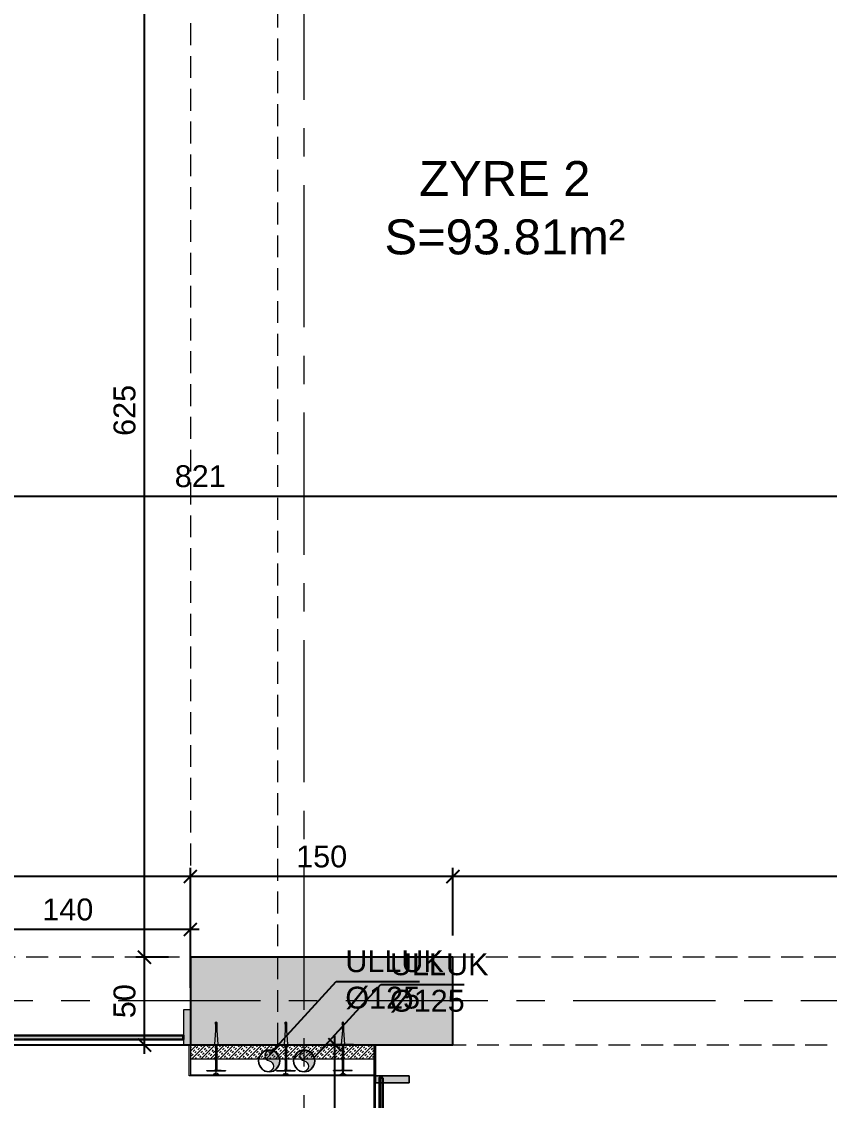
# Model space of a CAD drawing. Header units: centimetres. Extents: x 73341 to 78742, y -55119 to -48184.
# Drawn here: x 75272 to 75734, y -54154 to -53538 of the extents above; entities that cross this region are included whole.
import ezdxf

# ---------------------------------------------------------------- set-up
doc = ezdxf.new("R2010")
doc.units = ezdxf.units.CM
doc.header["$LTSCALE"] = 50
doc.header["$MEASUREMENT"] = 0
for name, pattern in [('AUSGEZOGEN', [0]), ('AXES', [2, 1.25, -0.25, 0.25, -0.25]), ('CACHE', [0.375, 0.25, -0.125]), ('CONTINU', [0]), ('CORNER', [20, 0, -20])]:
    doc.linetypes.add(name, pattern=pattern)
doc.layers.get('0').update_dxf_attribs({"color": 8})
for name, color, linetype, lineweight in [('ACITOP', 214, 'Continuous', 18), ('BETON CACHE', 4, 'CACHE', 5), ('ISOLATION', 252, 'Continuous', 0), ('MACONNERIE COUPE', 7, 'Continuous', 30), ('WD_Corner', 154, 'Continuous', 5), ('WD_Dowel', 154, 'Continuous', 5), ('WD_Text_Legende', 154, 'AUSGEZOGEN', 5)]:
    doc.layers.add(name, color=color, linetype=linetype, lineweight=lineweight)
for name, color, linetype in [('AXES', 10, 'AXES'), ('BETON COUPE', 3, 'CONTINU'), ('BETON TRAME', 252, 'Continuous'), ('BORD', 5, 'Continuous'), ('COTE 50ème', 1, 'Continuous'), ('FASADA', 150, 'Continuous'), ('TEXTE', 7, 'Continuous')]:
    doc.layers.add(name, color=color, linetype=linetype)
doc.layers.add('FMULT', color=150, linetype='Continuous', plot=False)
doc.layers.add('WD_Assist1', color=6, linetype='CORNER', lineweight=0, plot=False)
doc.styles.add('RS_TEXT_1.50', font='arial.ttf', dxfattribs={"height": 12.5})
doc.styles.add('RS_TXT_50', font='arial.ttf', dxfattribs={"height": 12.5})
doc.dimstyles.new('ISO-25', dxfattribs={"dimtxt": 2.5, "dimasz": 2.5, "dimexe": 1.25, "dimexo": 0.625, "dimtad": 1, "dimtxsty": 'Standard', "dimcen": 2.5, "dimadec": 0, "dimazin": 0, "dimtfac": 1, "dimtmove": 0, "dimatfit": 3, "dimfxl": 1, "dimarcsym": 0})
doc.dimstyles.new('RS_50CM_LINEAIRE', dxfattribs={"dimscale": 5, "dimtxt": 12.5, "dimasz": 1.5, "dimexe": 1, "dimexo": 2.5, "dimgap": 1, "dimtad": 1, "dimdec": 1, "dimrnd": 0.5, "dimdsep": 46, "dimtxsty": 'RS_TXT_50', "dimblk1": 'ARCHTICK', "dimblk2": 'ARCHTICK', "dimsah": 1, "dimcen": 2.5, "dimdle": 1, "dimclrt": 4, "dimadec": 0, "dimazin": 2, "dimtfac": 1, "dimtdec": 1, "dimtix": 1, "dimtmove": 2, "dimatfit": 3, "dimfxl": 1, "dimtolj": 1, "dimtzin": 0, "dimarcsym": 0})

# ---------------------------------------------------------------- blocks, each defined once
blk = doc.blocks.new('A$Cb99fd45a')
at = {"layer": 'AXES', "lineweight": 5, "ltscale": 1.3}
for p, q in [((-30, -4150), (-30, -1058.41)), ((3195, -3235), (-1985, -3235))]:
    blk.add_line(p, q, dxfattribs=at)
blk = doc.blocks.new('ankeri')
at = {"layer": 'WD_Assist1'}
for p, q in [((-29.75, 0.39), (-30, 0)), ((-30, 0), (-29.75, -0.39)), ((-2.76, 0.39), (-29.75, 0.39)), ((-2.54, 0.59), (-2.76, 0.39)), ((-2.32, 5.2), (-2.54, 0.59)), ((-2.22, 5.3), (-2.32, 5.2)), ((-2, 5.3), (-2.22, 5.3)), ((-2, -5.3), (-2, 5.3)), ((-29.75, -0.39), (-2.76, -0.39)), ((-2.76, -0.39), (-2.54, -0.59)), ((-2.54, -0.59), (-2.32, -5.2)), ((-2.32, -5.2), (-2.22, -5.3)), ((-2.22, -5.3), (-2, -5.3))]:
    blk.add_line(p, q, dxfattribs=at)
at = {"layer": 'WD_Corner', "lineweight": 5}
blk.add_lwpolyline([(-2, 0.1), (-1.85, 0.1, -1), (-1.75, 0.1), (-0.25, 0.1, 0.185242), (-0.1, 0.55), (-0.1, 0.72), (-0.15, 0.73), (-0.15, 0.74), (-0.1, 0.75), (-0.1, 0.85), (-0.3, 0.85), (-0.3, 0.8), (-0.32, 0.8), (-0.33, 0.85), (-0.38, 0.85), (-0.5, 0.73), (-0.47, 0.68), (-0.48, 0.68), (-0.53, 0.7), (-0.54, 0.69), (-0.51, 0.65), (-0.54, 0.62), (-0.61, 0.69), (-0.4, 0.9), (-0.1, 0.9), (-0.1, 1.4), (0, 1.4), (0.05, 1.2), (0, 1.2), (0.05, 1.1), (0, 1.1), (0.25, 1), (0, 1), (0, -1), (0.25, -1), (0, -1.1), (0.05, -1.1), (0, -1.2), (0.05, -1.2), (0, -1.4), (-0.1, -1.4), (-0.1, -0.9), (-0.4, -0.9), (-0.61, -0.69), (-0.54, -0.62), (-0.51, -0.65), (-0.54, -0.69), (-0.53, -0.7), (-0.48, -0.68), (-0.47, -0.68), (-0.5, -0.73), (-0.38, -0.85), (-0.33, -0.85), (-0.32, -0.8), (-0.3, -0.8), (-0.3, -0.85), (-0.1, -0.85), (-0.1, -0.75), (-0.15, -0.74), (-0.15, -0.73), (-0.1, -0.72), (-0.1, -0.55, 0.185242), (-0.25, -0.1), (-1.75, -0.1, -1), (-1.85, -0.1), (-2, -0.1)], format="xyb", close=True, dxfattribs=at)
at = {"layer": 'WD_Dowel'}
for p, q in [((-29.75, 0.39), (-30, 0)), ((-30, 0), (-29.75, -0.39)), ((-28.88, 0.39), (-29.75, 0.39)), ((-29.47, 0.05), (-29.25, 0.09)), ((-29.47, 0.05), (-29.47, -0.05)), ((-29.25, 0.29), (-29.04, 0.37)), ((-29.25, 0.29), (-29.25, -0.29)), ((-28.88, 0.39), (-29.04, 0.34)), ((-29.04, 0.34), (-29.04, 0.37)), ((-28.82, 0.39), (-28.88, 0.39)), ((-28.82, 0.39), (-28.82, 0.34)), ((-28.82, 0.34), (-28.66, 0.39)), ((-28.61, 0.39), (-28.66, 0.39)), ((-28.61, 0.39), (-28.66, 0.39)), ((-28.61, 0.39), (-28.61, 0.34)), ((-28.61, 0.34), (-28.44, 0.39)), ((-28.39, 0.39), (-28.44, 0.39)), ((-28.39, 0.39), (-28.39, 0.34)), ((-28.39, 0.34), (-28.23, 0.39)), ((-28.17, 0.39), (-28.23, 0.39)), ((-28.17, 0.39), (-28.17, 0.34)), ((-28.17, 0.34), (-28.01, 0.39)), ((-27.96, 0.39), (-28.01, 0.39)), ((-27.96, 0.39), (-27.96, 0.34)), ((-27.96, 0.34), (-25.61, 0.39)), ((-25.56, 0.39), (-25.61, 0.39)), ((-25.56, 0.39), (-25.56, 0.34)), ((-25.56, 0.34), (-25.4, 0.39)), ((-25.34, 0.39), (-25.4, 0.39)), ((-25.34, 0.34), (-17.05, 0.99)), ((-25.34, 0.39), (-25.34, 0.34)), ((-17, 0.99), (-17.05, 0.99)), ((-17, 0.99), (-17, 0.34)), ((-17, 0.34), (-9.36, 0.39)), ((-9.3, 0.39), (-9.36, 0.39)), ((-9.3, 0.39), (-9.3, 0.34)), ((-9.3, 0.34), (-9.14, 0.39)), ((-9.09, 0.39), (-9.14, 0.39)), ((-9.09, 0.39), (-9.09, 0.34)), ((-9.09, 0.34), (-8.93, 0.39)), ((-8.87, 0.39), (-8.93, 0.39)), ((-8.87, 0.39), (-8.87, 0.34)), ((-8.87, 0.34), (-8.71, 0.39)), ((-8.66, 0.39), (-8.71, 0.39)), ((-8.66, 0.39), (-8.66, 0.34)), ((-8.66, 0.34), (-8.5, 0.39)), ((-8.44, 0.39), (-8.5, 0.39)), ((-8.44, 0.39), (-8.44, 0.34)), ((-8.44, 0.34), (-8.28, 0.39)), ((-8.23, 0.39), (-8.28, 0.39)), ((-8.23, 0.39), (-8.23, 0.34)), ((-8.23, 0.34), (-8.06, 0.39)), ((-8.01, 0.39), (-8.06, 0.39)), ((-8.01, 0.39), (-8.01, 0.34)), ((-8.01, 0.34), (-7.85, 0.39)), ((-7.79, 0.39), (-7.85, 0.39)), ((-7.79, 0.39), (-7.79, 0.34)), ((-7.79, 0.34), (-7.63, 0.39)), ((-7.58, 0.39), (-7.63, 0.39)), ((-7.58, 0.39), (-7.58, 0.34)), ((-7.58, 0.34), (-7.42, 0.39)), ((-7.42, 0.39), (-2.76, 0.39)), ((-2.32, 5.2), (-2.54, 0.74)), ((-2.54, 0.74), (-2.54, -0.74)), ((-2.54, 0.74), (-2.11, 0.74)), ((-2.11, 0.1), (-2.54, 0.1)), ((-2.11, 2.94), (-2.32, 2.94)), ((-2.32, 2.94), (-2.32, 0.74)), ((-2.32, 0.1), (-2.32, 0.74)), ((-2, 5.3), (-2.22, 5.3)), ((-2.11, 5.3), (-2.11, -5.3)), ((-2, 5.3), (-2, -5.3)), ((-29.75, -0.39), (-28.88, -0.39)), ((-29.25, -0.1), (-29.47, -0.05)), ((-29.25, -0.29), (-29.04, -0.37)), ((-29.04, -0.37), (-29.04, -0.34)), ((-29.04, -0.34), (-28.88, -0.39)), ((-28.82, -0.39), (-28.88, -0.39)), ((-28.82, -0.39), (-28.82, -0.34)), ((-28.82, -0.34), (-28.66, -0.39)), ((-28.61, -0.39), (-28.66, -0.39)), ((-28.61, -0.39), (-28.61, -0.34)), ((-28.61, -0.34), (-28.44, -0.39)), ((-28.39, -0.39), (-28.44, -0.39)), ((-28.39, -0.39), (-28.39, -0.34)), ((-28.39, -0.34), (-28.23, -0.39)), ((-28.17, -0.39), (-28.23, -0.39)), ((-28.17, -0.39), (-28.17, -0.34)), ((-28.17, -0.34), (-28.01, -0.39)), ((-27.96, -0.39), (-28.01, -0.39)), ((-27.96, -0.39), (-27.96, -0.34)), ((-27.96, -0.34), (-25.61, -0.39)), ((-25.56, -0.39), (-25.61, -0.39)), ((-25.56, -0.39), (-25.56, -0.34)), ((-25.56, -0.34), (-25.4, -0.39)), ((-25.34, -0.39), (-25.4, -0.39)), ((-25.34, -0.39), (-25.34, -0.34)), ((-25.34, -0.34), (-17.05, -0.99)), ((-17, -0.99), (-17.05, -0.99)), ((-17, -0.99), (-17, -0.34)), ((-17, -0.34), (-9.36, -0.39)), ((-9.3, -0.39), (-9.36, -0.39)), ((-9.3, -0.39), (-9.3, -0.34)), ((-9.3, -0.34), (-9.14, -0.39)), ((-9.09, -0.39), (-9.14, -0.39)), ((-9.09, -0.39), (-9.09, -0.34)), ((-9.09, -0.34), (-8.93, -0.39)), ((-8.87, -0.39), (-8.93, -0.39)), ((-8.87, -0.39), (-8.87, -0.34)), ((-8.87, -0.34), (-8.71, -0.39)), ((-8.66, -0.39), (-8.71, -0.39)), ((-8.66, -0.39), (-8.66, -0.34)), ((-8.66, -0.34), (-8.5, -0.39)), ((-8.44, -0.39), (-8.5, -0.39)), ((-8.44, -0.39), (-8.44, -0.34)), ((-8.44, -0.34), (-8.28, -0.39)), ((-8.23, -0.39), (-8.28, -0.39)), ((-8.23, -0.39), (-8.23, -0.34)), ((-8.23, -0.34), (-8.06, -0.39)), ((-8.01, -0.39), (-8.06, -0.39)), ((-8.01, -0.39), (-8.01, -0.34)), ((-8.01, -0.34), (-7.85, -0.39)), ((-7.79, -0.39), (-7.85, -0.39)), ((-7.79, -0.39), (-7.79, -0.34)), ((-7.79, -0.34), (-7.63, -0.39)), ((-7.58, -0.39), (-7.63, -0.39)), ((-7.58, -0.39), (-7.58, -0.34)), ((-7.58, -0.34), (-7.42, -0.39)), ((-7.42, -0.39), (-2.76, -0.39)), ((-2.11, -0.1), (-2.54, -0.1)), ((-2.54, -0.74), (-2.11, -0.74)), ((-2.54, -0.74), (-2.32, -5.2)), ((-2.32, -0.74), (-2.32, -0.1)), ((-2.22, -2.94), (-2.32, -0.74)), ((-2.11, -2.94), (-2.22, -2.94)), ((-2, -5.3), (-2.22, -5.3))]:
    blk.add_line(p, q, dxfattribs=at)
for centre, major_axis, start_param, end_param in [((-2.76, 0.59), (0.216, 0), -1.570795, 0), ((-2.22, 5.2), (0.108, 0), 1.570796, 3.141593), ((-2.76, -0.59), (-0.216, 0), 3.141593, 4.712389), ((-2.22, -5.2), (0.108, 0), 3.141593, 4.712389)]:
    blk.add_ellipse(centre, major_axis=major_axis, ratio=0.909091, start_param=start_param, end_param=end_param, dxfattribs=at)
blk = doc.blocks.new('_ArchTick')
at = {"color": 0, "linetype": 'ByBlock', "const_width": 0.15}
blk.add_lwpolyline([(-0.5, -0.5), (0.5, 0.5)], dxfattribs=at)
blk = doc.blocks.new('*D56')
at = {"layer": 'COTE 50ème', "color": 0, "lineweight": -2, "ltscale": 0.5, "transparency": 16777216}
for p, q in [((74173.87, -54134.86), (74173.87, -54472.62)), ((75473.63, -54264.86), (75473.63, -54472.62)), ((74168.87, -54467.62), (75478.63, -54467.62))]:
    blk.add_line(p, q, dxfattribs=at)
at = {"layer": 'Defpoints', "color": 0, "ltscale": 0.5, "transparency": 16777216}
for p in [(74173.87, -54122.36), (75473.63, -54252.36), (75473.63, -54467.62)]:
    blk.add_point(p, dxfattribs=at)
at = {"layer": 'COTE 50ème', "color": 0, "lineweight": -2, "ltscale": 0.5, "transparency": 16777216, "xscale": 7.5, "yscale": 7.5, "zscale": 7.5, "rotation": 180}
blk.add_blockref('_ArchTick', (74173.87, -54467.62), dxfattribs=at)
at = {"layer": 'COTE 50ème', "color": 0, "lineweight": -2, "ltscale": 0.5, "transparency": 16777216, "xscale": 7.5, "yscale": 7.5, "zscale": 7.5}
blk.add_blockref('_ArchTick', (75473.63, -54467.62), dxfattribs=at)
at = {"layer": 'COTE 50ème', "color": 4, "ltscale": 0.5, "transparency": 16777216, "insert": (74823.75, -54456.23), "char_height": 12.5, "attachment_point": 5, "style": 'RS_TXT_50'}
blk.add_mtext('\\A1;1300', dxfattribs=at)
blk = doc.blocks.new('*D66')
at = {"layer": 'COTE 50ème', "color": 0, "lineweight": -2, "ltscale": 0.5, "transparency": 16777216}
for p, q in [((75518.6, -54059.86), (75518.6, -54021.23)), ((76088.6, -54059.86), (76088.6, -54021.23)), ((76093.6, -54026.23), (75513.6, -54026.23))]:
    blk.add_line(p, q, dxfattribs=at)
at = {"layer": 'Defpoints', "color": 0, "ltscale": 0.5, "transparency": 16777216}
for p in [(75518.6, -54026.23), (75518.6, -54072.36), (76088.6, -54072.36)]:
    blk.add_point(p, dxfattribs=at)
at = {"layer": 'COTE 50ème', "color": 0, "lineweight": -2, "ltscale": 0.5, "transparency": 16777216, "xscale": 7.5, "yscale": 7.5, "zscale": 7.5, "rotation": 180}
blk.add_blockref('_ArchTick', (75518.6, -54026.23), dxfattribs=at)
at = {"layer": 'COTE 50ème', "color": 0, "lineweight": -2, "ltscale": 0.5, "transparency": 16777216, "xscale": 7.5, "yscale": 7.5, "zscale": 7.5}
blk.add_blockref('_ArchTick', (76088.6, -54026.23), dxfattribs=at)
at = {"layer": 'COTE 50ème', "color": 4, "ltscale": 0.5, "transparency": 16777216, "insert": (75803.6, -54014.85), "char_height": 12.5, "attachment_point": 5, "style": 'RS_TXT_50'}
blk.add_mtext('\\A1;570', dxfattribs=at)
blk = doc.blocks.new('*D67')
at = {"layer": 'COTE 50ème', "color": 0, "lineweight": -2, "ltscale": 0.5, "transparency": 16777216}
for p, q in [((75368.6, -54059.86), (75368.6, -54021.23)), ((75518.6, -54059.86), (75518.6, -54021.23)), ((75523.6, -54026.23), (75363.6, -54026.23))]:
    blk.add_line(p, q, dxfattribs=at)
at = {"layer": 'Defpoints', "color": 0, "ltscale": 0.5, "transparency": 16777216}
for p in [(75368.6, -54026.23), (75368.6, -54072.36), (75518.6, -54072.36)]:
    blk.add_point(p, dxfattribs=at)
at = {"layer": 'COTE 50ème', "color": 0, "lineweight": -2, "ltscale": 0.5, "transparency": 16777216, "xscale": 7.5, "yscale": 7.5, "zscale": 7.5, "rotation": 180}
blk.add_blockref('_ArchTick', (75368.6, -54026.23), dxfattribs=at)
at = {"layer": 'COTE 50ème', "color": 0, "lineweight": -2, "ltscale": 0.5, "transparency": 16777216, "xscale": 7.5, "yscale": 7.5, "zscale": 7.5}
blk.add_blockref('_ArchTick', (75518.6, -54026.23), dxfattribs=at)
at = {"layer": 'COTE 50ème', "color": 4, "ltscale": 0.5, "transparency": 16777216, "insert": (75443.6, -54014.85), "char_height": 12.5, "attachment_point": 5, "style": 'RS_TXT_50'}
blk.add_mtext('\\A1;150', dxfattribs=at)
blk = doc.blocks.new('*D68')
at = {"layer": 'COTE 50ème', "color": 0, "lineweight": -2, "ltscale": 0.5, "transparency": 16777216}
for p, q in [((74963.6, -54054.86), (74963.6, -54021.23)), ((75368.6, -54059.86), (75368.6, -54021.23)), ((75373.6, -54026.23), (74958.6, -54026.23))]:
    blk.add_line(p, q, dxfattribs=at)
at = {"layer": 'Defpoints', "color": 0, "ltscale": 0.5, "transparency": 16777216}
for p in [(74963.6, -54026.23), (74963.6, -54067.36), (75368.6, -54072.36)]:
    blk.add_point(p, dxfattribs=at)
at = {"layer": 'COTE 50ème', "color": 0, "lineweight": -2, "ltscale": 0.5, "transparency": 16777216, "xscale": 7.5, "yscale": 7.5, "zscale": 7.5, "rotation": 180}
blk.add_blockref('_ArchTick', (74963.6, -54026.23), dxfattribs=at)
at = {"layer": 'COTE 50ème', "color": 0, "lineweight": -2, "ltscale": 0.5, "transparency": 16777216, "xscale": 7.5, "yscale": 7.5, "zscale": 7.5}
blk.add_blockref('_ArchTick', (75368.6, -54026.23), dxfattribs=at)
at = {"layer": 'COTE 50ème', "color": 4, "ltscale": 0.5, "transparency": 16777216, "insert": (75166.1, -54014.85), "char_height": 12.5, "attachment_point": 5, "style": 'RS_TXT_50'}
blk.add_mtext('\\A1;405', dxfattribs=at)
blk = doc.blocks.new('*D135')
at = {"layer": 'COTE 50ème', "color": 0, "lineweight": -2, "ltscale": 0.5, "transparency": 16777216}
for p, q in [((75228.58, -54090.04), (75228.58, -54051.53)), ((75368.58, -54089.85), (75368.58, -54051.53)), ((75373.58, -54056.53), (75223.58, -54056.53))]:
    blk.add_line(p, q, dxfattribs=at)
at = {"layer": 'Defpoints', "color": 0, "ltscale": 0.5, "transparency": 16777216}
for p in [(75228.58, -54056.53), (75228.58, -54102.54), (75368.58, -54102.35)]:
    blk.add_point(p, dxfattribs=at)
at = {"layer": 'COTE 50ème', "color": 0, "lineweight": -2, "ltscale": 0.5, "transparency": 16777216, "xscale": 7.5, "yscale": 7.5, "zscale": 7.5, "rotation": 180}
blk.add_blockref('_ArchTick', (75228.58, -54056.53), dxfattribs=at)
at = {"layer": 'COTE 50ème', "color": 0, "lineweight": -2, "ltscale": 0.5, "transparency": 16777216, "xscale": 7.5, "yscale": 7.5, "zscale": 7.5}
blk.add_blockref('_ArchTick', (75368.58, -54056.53), dxfattribs=at)
at = {"layer": 'COTE 50ème', "color": 4, "ltscale": 0.5, "transparency": 16777216, "insert": (75298.58, -54045.14), "char_height": 12.5, "attachment_point": 5, "style": 'RS_TXT_50'}
blk.add_mtext('\\A1;140', dxfattribs=at)
blk = doc.blocks.new('A$C2225a440')
at = {"layer": 'ACITOP', "ltscale": 0.5, "true_color": 0x2776bb, "transparency": 33554559}
h = blk.add_hatch(color=152, dxfattribs=at)
h.dxf.hatch_style = 1
h.paths.add_polyline_path([(0, 6.05, 0.414214), (-6.05, 0, 0.414214), (0, -6.05, -0.823148), (0, 0, 0.810651)])
at = {"layer": 'ACITOP', "ltscale": 0.5}
blk.add_lwpolyline([(0, 6.05, -0.810651), (0, 0, 0.823148), (0, -6.05)], format="xyb", dxfattribs=at)
for radius in [6.25, 6.05]:
    blk.add_circle((0, 0), radius, dxfattribs=at)
blk = doc.blocks.new('*D277')
at = {"layer": 'COTE 50ème', "color": 0, "lineweight": -2, "ltscale": 0.5, "transparency": 16777216}
for p, q in [((73940.35, -53909.72), (73940.35, -54518.51)), ((77668.61, -54404.9), (77668.61, -54518.51)), ((77673.61, -54513.51), (73935.35, -54513.51))]:
    blk.add_line(p, q, dxfattribs=at)
at = {"layer": 'Defpoints', "color": 0, "ltscale": 0.5, "transparency": 16777216}
for p in [(73940.35, -53897.22), (77668.61, -54392.4), (73940.35, -54513.51)]:
    blk.add_point(p, dxfattribs=at)
at = {"layer": 'COTE 50ème', "color": 0, "lineweight": -2, "ltscale": 0.5, "transparency": 16777216, "xscale": 7.5, "yscale": 7.5, "zscale": 7.5, "rotation": 180}
blk.add_blockref('_ArchTick', (73940.35, -54513.51), dxfattribs=at)
at = {"layer": 'COTE 50ème', "color": 0, "lineweight": -2, "ltscale": 0.5, "transparency": 16777216, "xscale": 7.5, "yscale": 7.5, "zscale": 7.5}
blk.add_blockref('_ArchTick', (77668.61, -54513.51), dxfattribs=at)
at = {"layer": 'COTE 50ème', "color": 4, "ltscale": 0.5, "transparency": 16777216, "insert": (75804.48, -54502.13), "char_height": 12.5, "attachment_point": 5, "style": 'RS_TXT_50'}
blk.add_mtext('\\A1;3728.5', dxfattribs=at)
blk = doc.blocks.new('*D278')
at = {"layer": 'COTE 50ème', "color": 0, "lineweight": -2, "ltscale": 0.5, "transparency": 16777216}
for p, q in [((75461.7, -54122.36), (75446.21, -54122.36)), ((75451.21, -54257.36), (75451.21, -54117.36)), ((75460.98, -54252.36), (75446.21, -54252.36))]:
    blk.add_line(p, q, dxfattribs=at)
at = {"layer": 'Defpoints', "color": 0, "ltscale": 0.5, "transparency": 16777216}
for p in [(75451.21, -54122.36), (75474.2, -54122.36), (75473.48, -54252.36)]:
    blk.add_point(p, dxfattribs=at)
at = {"layer": 'COTE 50ème', "color": 0, "lineweight": -2, "ltscale": 0.5, "transparency": 16777216, "xscale": 7.5, "yscale": 7.5, "zscale": 7.5}
for p, rotation in [((75451.21, -54122.36), 90), ((75451.21, -54252.36), 270)]:
    blk.add_blockref('_ArchTick', p, dxfattribs=dict(at, rotation=rotation))
at = {"layer": 'COTE 50ème', "color": 4, "ltscale": 0.5, "transparency": 16777216, "insert": (75439.83, -54187.36), "char_height": 12.5, "attachment_point": 5, "rotation": 90, "style": 'RS_TXT_50'}
blk.add_mtext('\\A1;130', dxfattribs=at)
blk = doc.blocks.new('*D288')
at = {"layer": 'COTE 50ème', "color": 0, "lineweight": -2, "ltscale": 0.5, "transparency": 16777216}
for p, q in [((73770.7, -49717.36), (73770.7, -54397.38)), ((75466.1, -49722.36), (73765.7, -49722.36)), ((76686.11, -54392.38), (73765.7, -54392.38))]:
    blk.add_line(p, q, dxfattribs=at)
at = {"layer": 'Defpoints', "color": 0, "ltscale": 0.5, "transparency": 16777216}
for p in [(75478.6, -49722.36), (73770.7, -54392.38), (76698.61, -54392.38)]:
    blk.add_point(p, dxfattribs=at)
at = {"layer": 'COTE 50ème', "color": 0, "lineweight": -2, "ltscale": 0.5, "transparency": 16777216, "xscale": 7.5, "yscale": 7.5, "zscale": 7.5}
for p, rotation in [((73770.7, -49722.36), 90), ((73770.7, -54392.38), 270)]:
    blk.add_blockref('_ArchTick', p, dxfattribs=dict(at, rotation=rotation))
at = {"layer": 'COTE 50ème', "color": 4, "ltscale": 0.5, "transparency": 16777216, "insert": (73759.32, -52057.37), "char_height": 12.5, "attachment_point": 5, "rotation": 90, "style": 'RS_TXT_50'}
blk.add_mtext('\\A1;4670', dxfattribs=at)
blk = doc.blocks.new('*D289')
at = {"layer": 'COTE 50ème', "color": 0, "lineweight": -2, "ltscale": 0.5, "transparency": 16777216}
for p, q in [((74161.37, -54122.36), (73816.17, -54122.36)), ((73821.17, -54117.36), (73821.17, -54257.36)), ((75460.53, -54252.36), (73816.17, -54252.36))]:
    blk.add_line(p, q, dxfattribs=at)
at = {"layer": 'Defpoints', "color": 0, "ltscale": 0.5, "transparency": 16777216}
for p in [(74173.87, -54122.36), (73821.17, -54252.36), (75473.03, -54252.36)]:
    blk.add_point(p, dxfattribs=at)
at = {"layer": 'COTE 50ème', "color": 0, "lineweight": -2, "ltscale": 0.5, "transparency": 16777216, "xscale": 7.5, "yscale": 7.5, "zscale": 7.5}
for p, rotation in [((73821.17, -54122.36), 90), ((73821.17, -54252.36), 270)]:
    blk.add_blockref('_ArchTick', p, dxfattribs=dict(at, rotation=rotation))
at = {"layer": 'COTE 50ème', "color": 4, "ltscale": 0.5, "transparency": 16777216, "insert": (73809.79, -54187.36), "char_height": 12.5, "attachment_point": 5, "rotation": 90, "style": 'RS_TXT_50'}
blk.add_mtext('\\A1;130', dxfattribs=at)
blk = doc.blocks.new('*D307')
at = {"layer": 'COTE 50ème', "color": 0, "lineweight": -2, "ltscale": 0.5, "transparency": 16777216}
for p, q in [((75784.85, -53782.36), (75784.85, -53813.94)), ((74963.6, -53868.83), (74963.6, -53803.94)), ((74958.6, -53808.94), (75789.85, -53808.94))]:
    blk.add_line(p, q, dxfattribs=at)
at = {"layer": 'Defpoints', "color": 0, "ltscale": 0.5, "transparency": 16777216}
for p in [(75784.85, -53769.86), (75784.85, -53808.94), (74963.6, -53881.33)]:
    blk.add_point(p, dxfattribs=at)
at = {"layer": 'COTE 50ème', "color": 0, "lineweight": -2, "ltscale": 0.5, "transparency": 16777216, "xscale": 7.5, "yscale": 7.5, "zscale": 7.5, "rotation": 180}
blk.add_blockref('_ArchTick', (74963.6, -53808.94), dxfattribs=at)
at = {"layer": 'COTE 50ème', "color": 0, "lineweight": -2, "ltscale": 0.5, "transparency": 16777216, "xscale": 7.5, "yscale": 7.5, "zscale": 7.5}
blk.add_blockref('_ArchTick', (75784.85, -53808.94), dxfattribs=at)
at = {"layer": 'COTE 50ème', "color": 4, "ltscale": 0.5, "transparency": 16777216, "insert": (75374.23, -53797.56), "char_height": 12.5, "attachment_point": 5, "style": 'RS_TXT_50'}
blk.add_mtext('\\A1;821', dxfattribs=at)
blk = doc.blocks.new('*D381')
at = {"layer": 'COTE 50ème', "color": 0, "lineweight": -2, "ltscale": 0.5, "transparency": 16777216}
for p, q in [((75356.1, -54072.36), (75337.4, -54072.36)), ((75342.4, -54127.56), (75342.4, -54067.36)), ((75356.1, -54122.56), (75337.4, -54122.56))]:
    blk.add_line(p, q, dxfattribs=at)
at = {"layer": 'Defpoints', "color": 0, "ltscale": 0.5, "transparency": 16777216}
for p in [(75342.4, -54072.36), (75368.6, -54072.36), (75368.6, -54122.56)]:
    blk.add_point(p, dxfattribs=at)
at = {"layer": 'COTE 50ème', "color": 0, "lineweight": -2, "ltscale": 0.5, "transparency": 16777216, "xscale": 7.5, "yscale": 7.5, "zscale": 7.5}
for p, rotation in [((75342.4, -54072.36), 90), ((75342.4, -54122.56), 270)]:
    blk.add_blockref('_ArchTick', p, dxfattribs=dict(at, rotation=rotation))
at = {"layer": 'COTE 50ème', "color": 4, "ltscale": 0.5, "transparency": 16777216, "insert": (75331.02, -54097.46), "char_height": 12.5, "attachment_point": 5, "rotation": 90, "style": 'RS_TXT_50'}
blk.add_mtext('\\A1;50', dxfattribs=at)
blk = doc.blocks.new('*D382')
at = {"layer": 'COTE 50ème', "color": 0, "lineweight": -2, "ltscale": 0.5, "transparency": 16777216}
for p, q in [((75342.4, -54077.36), (75342.4, -53442.36)), ((75356.1, -53447.36), (75337.4, -53447.36)), ((75356.1, -54072.36), (75337.4, -54072.36))]:
    blk.add_line(p, q, dxfattribs=at)
at = {"layer": 'Defpoints', "color": 0, "ltscale": 0.5, "transparency": 16777216}
for p in [(75342.4, -53447.36), (75368.6, -53447.36), (75368.6, -54072.36)]:
    blk.add_point(p, dxfattribs=at)
at = {"layer": 'COTE 50ème', "color": 0, "lineweight": -2, "ltscale": 0.5, "transparency": 16777216, "xscale": 7.5, "yscale": 7.5, "zscale": 7.5}
for p, rotation in [((75342.4, -53447.36), 90), ((75342.4, -54072.36), 270)]:
    blk.add_blockref('_ArchTick', p, dxfattribs=dict(at, rotation=rotation))
at = {"layer": 'COTE 50ème', "color": 4, "ltscale": 0.5, "transparency": 16777216, "insert": (75331.02, -53759.86), "char_height": 12.5, "attachment_point": 5, "rotation": 90, "style": 'RS_TXT_50'}
blk.add_mtext('\\A1;625', dxfattribs=at)

msp = doc.modelspace()

# ---------------------------------------------------------------- hatches: boundary and pattern name
at = {"layer": 'BETON TRAME', "transparency": 33554559}
h = msp.add_hatch(color=256, dxfattribs=at)
h.dxf.hatch_style = 1
h.paths.add_polyline_path([(76698.6, -52797.36), (76733.6, -52797.36), (76733.6, -53447.36), (76698.6, -53447.36), (76698.6, -53272.36), (76238.6, -53272.36), (76238.6, -53447.36), (76203.6, -53447.36), (76203.6, -52797.36), (76238.6, -52797.36), (76238.6, -53232.36), (76448.6, -53232.36), (76448.6, -52902.36), (76488.6, -52902.36), (76488.6, -53232.36), (76698.6, -53232.36)])
h.paths.add_polyline_path([(77568.6, -54122.36), (77568.6, -54072.36), (77418.6, -54072.36), (77418.6, -54122.36)])
h.paths.add_polyline_path([(76848.6, -54122.36), (76848.6, -54072.36), (76698.6, -54072.36), (76698.6, -54122.36)])
h.paths.add_polyline_path([(76238.6, -54122.36), (76238.6, -54072.36), (76088.6, -54072.36), (76088.6, -54122.36)])
h.paths.add_polyline_path([(75518.6, -54122.36), (75518.6, -54072.36), (75368.6, -54072.36), (75368.6, -54122.36)])
h.paths.add_polyline_path([(75518.6, -53447.36), (75518.6, -53397.36), (75368.6, -53397.36), (75368.6, -53447.36)])
h.paths.add_polyline_path([(77568.6, -53447.36), (77568.6, -53397.36), (77418.6, -53397.36), (77418.6, -53447.36)])
h.paths.add_polyline_path([(77568.6, -52847.36), (77568.6, -52797.36), (77418.6, -52797.36), (77418.6, -52847.36)])
h.paths.add_polyline_path([(75518.6, -52847.36), (75518.6, -52797.36), (75368.6, -52797.36), (75368.6, -52847.36)])
h.paths.add_polyline_path([(75518.6, -52107.36), (75518.6, -52057.36), (75368.6, -52057.36), (75368.6, -52107.36)])
h.paths.add_polyline_path([(77418.6, -52057.36), (77418.6, -52107.36), (77568.6, -52107.36), (77568.6, -52057.36)])
h.paths.add_polyline_path([(76753.6, -52107.36), (76753.6, -52057.36), (76628.6, -52057.36), (76628.6, -52107.36)])
h.paths.add_polyline_path([(76308.6, -52107.36), (76308.6, -52057.36), (76183.6, -52057.36), (76183.6, -52107.36)])
h.paths.add_polyline_path([(76333.6, -52057.36), (76308.6, -52057.36), (76308.6, -52562.36), (76333.6, -52562.36)])
h.paths.add_polyline_path([(76628.6, -52057.36), (76603.6, -52057.36), (76603.6, -52562.36), (76628.6, -52562.36)])
at = {"layer": 'FASADA', "linetype": 'Continuous', "lineweight": 15}
for points in [[(75368.58, -54102.35), (75364.58, -54102.35), (75364.6, -54122.35), (75368.6, -54122.35)], [(75493.6, -54140.19), (75473.6, -54140.21), (75473.61, -54144.21), (75493.61, -54144.19)], [(75493.61, -54144.19), (75493.6, -54140.19), (75473.6, -54140.21), (75473.61, -54144.21)]]:
    msp.add_hatch(color=256, dxfattribs=at).paths.add_polyline_path(points)
at = {"layer": 'FASADA', "linetype": 'Continuous', "lineweight": 0}
for points in [[(75229.6, -54117.35), (75229.6, -54119.35), (75364.6, -54119.16), (75364.6, -54117.16)], [(75478.61, -54141.21), (75476.61, -54141.21), (75476.81, -54228.36), (75478.81, -54228.36)]]:
    msp.add_hatch(color=256, dxfattribs=at).paths.add_polyline_path(points)
at = {"layer": 'ISOLATION', "transparency": 33554687}
h = msp.add_hatch(dxfattribs=at)
h.set_pattern_fill('INSUL', color=256, scale=10, angle=224.99751)
h.set_pattern_definition([(224.997506, (144504.4997, -104097.734), (2.651535, -2.65176585), []), (224.997506, (144505.3836, -104098.618), (2.651535, -2.65176585), [1.25, -1.25]), (224.997506, (144506.2674, -104099.502), (2.651535, -2.65176585), [1.25, -1.25])])
h.paths.add_polyline_path([(75473.6, -54122.36), (75368.6, -54122.36), (75368.6, -54130.36), (75473.6, -54130.36)])

# ---------------------------------------------------------------- linework, layer by layer
at = {"layer": 'BETON CACHE'}
for points in [[(75368.6, -54122.36), (75418.6, -54122.36), (75418.6, -52057.36), (75368.6, -52057.36)], [(74913.6, -54122.36), (77668.6, -54122.36), (77668.6, -54072.36), (74913.6, -54072.36)]]:
    msp.add_lwpolyline(points, close=True, dxfattribs=at)
at = {"layer": 'BETON COUPE'}
msp.add_lwpolyline([(75518.6, -54122.36), (75518.6, -54072.36), (75368.6, -54072.36), (75368.6, -54122.36)], close=True, dxfattribs=at)
at = {"layer": 'BORD'}
msp.add_lwpolyline([(74033.6, -52048.35), (73863.6, -52572.36), (73940.5, -53896.61), (74173.57, -54122.36), (75473.6, -54122.36), (75473.6, -54252.36), (76698.6, -54252.36), (76698.6, -54392.36), (77668.6, -54392.36), (77668.6, -51928.35), (77035.6, -51780.36), (77035.6, -52048.35)], close=True, dxfattribs=at)
at = {"layer": 'FASADA', "linetype": 'Continuous', "lineweight": 15, "flags": 128}
for points in [[(75368.58, -54102.35), (75364.58, -54102.35), (75364.6, -54122.35), (75368.6, -54122.35)], [(75493.6, -54140.19), (75493.61, -54144.19), (75473.61, -54144.21), (75473.6, -54140.21)], [(75493.61, -54144.19), (75493.6, -54140.19), (75473.6, -54140.21), (75473.61, -54144.21)]]:
    msp.add_lwpolyline(points, close=True, dxfattribs=at)
at = {"layer": 'FASADA', "linetype": 'Continuous', "lineweight": 35, "flags": 128}
for points in [[(75229.6, -54117.35), (75229.6, -54119.35), (75364.6, -54119.16), (75364.6, -54117.16)], [(75478.61, -54141.21), (75476.61, -54141.21), (75476.81, -54228.36), (75478.81, -54228.36)]]:
    msp.add_lwpolyline(points, close=True, dxfattribs=at)
at = {"layer": 'FMULT', "ltscale": 0.5}
msp.add_lwpolyline([(74963.6, -53323.36), (74963.57, -54122.39), (75474.2, -54122.41), (75473.63, -54252.56), (76089.28, -54253.11), (76089.28, -53769.86), (75784.85, -53769.86), (75784.85, -53085.36), (75388.6, -53085.36), (75388.6, -53323.39)], close=True, dxfattribs=at)
at = {"layer": 'ISOLATION', "ltscale": 0.5}
msp.add_lwpolyline([(75473.6, -54122.36), (75368.6, -54122.36), (75368.6, -54130.36), (75473.6, -54130.36)], close=True, dxfattribs=at)
at = {"layer": 'WD_Corner', "lineweight": 5, "ltscale": 0.5}
msp.add_lwpolyline([(75368.9, -54122.56), (75368.6, -54122.56), (75368.6, -54139.61), (75473.6, -54139.61), (75473.6, -54122.56), (75473.35, -54122.56), (75473.35, -54122.36), (75474.2, -54122.36), (75474.2, -54140.21), (75368, -54140.21), (75368, -54122.36), (75368.9, -54122.36)], close=True, dxfattribs=at)

# ---------------------------------------------------------------- block references
at = {"layer": 'ACITOP', "ltscale": 0.5, "xscale": -1}
for p in [(75413.6, -54131.61), (75433.6, -54131.61)]:
    msp.add_blockref('A$C2225a440', p, dxfattribs=at)
at = {"layer": 'MACONNERIE COUPE', "lineweight": 5, "ltscale": 0.5}
msp.add_blockref('A$Cb99fd45a', (75463.6, -50862.36), dxfattribs=at)
at = {"layer": 'WD_Text_Legende', "xscale": -1, "rotation": 89.99750605017495}
for p in [(75383.3, -54139.36), (75423.08, -54139.36)]:
    msp.add_blockref('ankeri', p, dxfattribs=at)
at = {"layer": 'WD_Text_Legende', "rotation": 269.9975060501747}
msp.add_blockref('ankeri', (75455.74, -54139.36), dxfattribs=at)

# ---------------------------------------------------------------- texts
at = {"layer": 'TEXTE', "style": 'RS_TEXT_1.50'}
for s, insert, char_height, width, attachment_point in [('ZYRE 2\\PS=93.81m²', (75548.21, -53644.18), 20, 187.8585, 5), ('ULLUK\\P%%C125', (75457.1, -54068.35), 12.5, 4.547473508864641e-13, 1), ('ULLUK\\P%%C125', (75482.58, -54070.13), 12.5, 4.547473508864641e-13, 1)]:
    msp.add_mtext(s, dxfattribs=dict(at, insert=insert, char_height=char_height, width=width, attachment_point=attachment_point))

# ---------------------------------------------------------------- dimensions: what is measured, and where the dimension line sits
at = {"layer": 'COTE 50ème', "ltscale": 0.5}
for base, p1, p2, picture, middle in [((73770.7, -54392.38), (75478.6, -49722.36), (76698.61, -54392.38), '*D288', (73759.32, -52057.37)), ((75342.4, -53447.36), (75368.6, -54072.36), (75368.6, -53447.36), '*D382', (75331.02, -53759.86)), ((75342.4, -54072.36), (75368.6, -54122.56), (75368.6, -54072.36), '*D381', (75331.02, -54097.46)), ((73821.17, -54252.36), (74173.87, -54122.36), (75473.03, -54252.36), '*D289', (73809.79, -54187.36)), ((75451.21, -54122.36), (75473.48, -54252.36), (75474.2, -54122.36), '*D278', (75439.83, -54187.36))]:
    dim = msp.add_linear_dim(base=base, p1=p1, p2=p2, angle=90, dimstyle='RS_50CM_LINEAIRE', dxfattribs=at)
    dim.commit()
    dim.dimension.update_dxf_attribs({"geometry": picture, "text_midpoint": middle})
for base, p1, p2, picture, middle in [((75784.8538, -53808.9407), (74963.6041, -53881.3258), (75784.8538, -53769.8623), '*D307', (75374.229, -53797.5586)), ((73940.35, -54513.51), (77668.61, -54392.4), (73940.35, -53897.22), '*D277', (75804.48, -54502.13)), ((74963.6, -54026.23), (75368.6, -54072.36), (74963.6, -54067.36), '*D68', (75166.1, -54014.85)), ((75368.6, -54026.23), (75518.6, -54072.36), (75368.6, -54072.36), '*D67', (75443.6, -54014.85)), ((75518.6, -54026.23), (76088.6, -54072.36), (75518.6, -54072.36), '*D66', (75803.6, -54014.85)), ((75228.58, -54056.53), (75368.58, -54102.35), (75228.58, -54102.54), '*D135', (75298.58, -54045.14)), ((75473.63, -54467.62), (74173.87, -54122.36), (75473.63, -54252.36), '*D56', (74823.75, -54456.23))]:
    dim = msp.add_linear_dim(base=base, p1=p1, p2=p2, dimstyle='RS_50CM_LINEAIRE', dxfattribs=at)
    dim.commit()
    dim.dimension.update_dxf_attribs({"geometry": picture, "text_midpoint": middle})

# ---------------------------------------------------------------- leaders
at = {"layer": 'TEXTE', "color": 1, "linetype": 'ByBlock', "lineweight": 13}
for points in [[(75413.8, -54127.93), (75451.84, -54086.16), (75499.55, -54086.16)], [(75439.28, -54129.7), (75477.33, -54087.93), (75525.04, -54087.93)]]:
    msp.add_leader(points, dimstyle='ISO-25', override={"dimasz": 20, "dimtad": 0}, dxfattribs=at)

doc.saveas('drawing.dxf')
